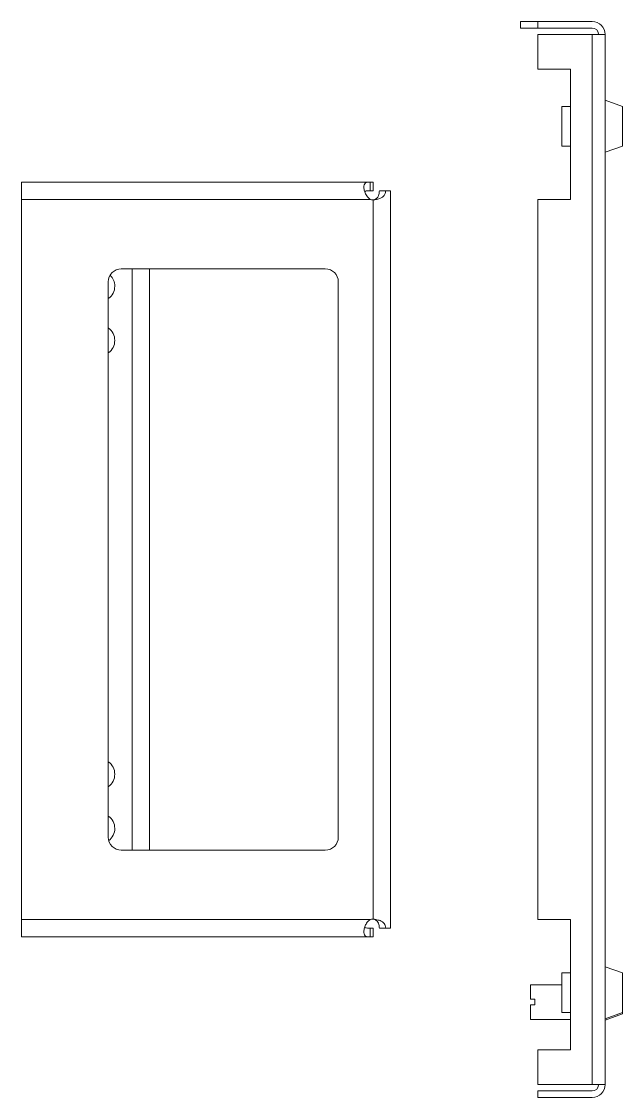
# Model space of a CAD drawing. Header units: millimetres. Extents: x 0 to 138, y -37 to 211.
import ezdxf

# ---------------------------------------------------------------- set-up
doc = ezdxf.new("R2010")
doc.units = ezdxf.units.MM

# ---------------------------------------------------------------- blocks, each defined once
blk = doc.blocks.new('*U5')
at = {"color": 7, "linetype": 'Continuous', "lineweight": 15}
for p, q in [((136.49, 209.5), (136.49, 211)), ((136.49, 211), (140.49, 211)), ((140.49, 211), (140.49, 209.5)), ((140.49, 211), (152.99, 211)), ((140.49, 209.5), (136.49, 209.5)), ((140.49, 209.5), (152.99, 209.5)), ((140.49, 208), (140.49, 200)), ((152.99, 208), (140.49, 208)), ((152.99, 208), (152.99, -34)), ((155.59, 208), (152.99, 208)), ((155.99, 208), (155.59, 208)), ((155.99, 208), (155.99, -34)), ((140.49, 200), (147.99, 200)), ((147.99, 200), (147.99, 170)), ((145.99, 191.45), (145.99, 182.25)), ((147.99, 191.45), (145.99, 191.45)), ((159.99, 191.45), (155.99, 192.85)), ((159.99, 191.45), (159.99, 182.25)), ((145.99, 182.25), (147.99, 182.25)), ((155.99, 180.85), (159.99, 182.25)), ((101.86, 174), (21.5, 174)), ((21.5, 174), (21.5, 170)), ((101.86, 174), (101.86, 172)), ((101.86, 174), (102.5, 174)), ((102.5, 174), (102.5, 172)), ((102.5, 172), (101.86, 172)), ((103.97, 172), (105.44, 172)), ((106.5, 172), (105.44, 172)), ((106.5, 2), (106.5, 172)), ((21.5, 170), (101.86, 170)), ((21.5, 4), (21.5, 170)), ((102.5, 169.9), (102.5, 4.1)), ((140.49, 170), (140.49, 4)), ((147.99, 170), (140.49, 170)), ((91.5, 154), (44.5, 154)), ((50.99, 20), (50.99, 154)), ((41.5, 151), (41.5, 23)), ((94.5, 23), (94.5, 151)), ((44.5, 20), (91.5, 20)), ((101.86, 4), (21.5, 4)), ((21.5, 4), (21.5, 0)), ((140.49, 4), (147.99, 4)), ((147.99, 4), (147.99, -26)), ((21.5, 0), (101.86, 0)), ((101.86, 2), (101.86, 0)), ((101.86, 2), (102.5, 2)), ((102.5, 0), (101.86, 0)), ((102.5, 2), (102.5, 0)), ((103.97, 2), (105.44, 2)), ((105.44, 2), (106.5, 2)), ((159.99, -8.25), (155.99, -6.85)), ((145.99, -8.25), (145.99, -17.45)), ((147.99, -8.25), (145.99, -8.25)), ((159.99, -8.25), (159.99, -17.45)), ((145.99, -11), (138.81, -11)), ((138.81, -11), (138.81, -14.35)), ((138.81, -14.35), (139.81, -14.35)), ((139.81, -14.35), (139.81, -15.65)), ((138.81, -15.65), (138.81, -19)), ((139.81, -15.65), (138.81, -15.65)), ((138.81, -19), (147.99, -19)), ((145.99, -17.45), (147.99, -17.45)), ((155.99, -18.85), (159.99, -17.45)), ((155.99, -19.15), (159.99, -17.75)), ((159.99, -17.45), (159.99, -17.75)), ((140.49, -26), (140.49, -34)), ((147.99, -26), (140.49, -26)), ((140.49, -34), (152.99, -34)), ((152.99, -34), (155.59, -34)), ((155.59, -34), (155.99, -34)), ((140.49, -35.5), (140.49, -37)), ((152.99, -35.5), (140.49, -35.5)), ((140.49, -37), (152.99, -37))]:
    blk.add_line(p, q, dxfattribs=at)
at = {"color": 8, "linetype": 'Continuous', "lineweight": 15}
blk.add_line((46.99, 154), (46.99, 20), dxfattribs=at)
at = {"color": 7, "linetype": 'Continuous', "lineweight": 15}
for centre, radius, start, end in [((152.99, 208), 3, 0, 90), ((152.99, 208), 1.5, 0, 90), ((102.5, 172), 2.1, 252.2472, 270), ((44.5, 151), 3, 90, 180), ((91.5, 151), 3, 0, 90), ((39.49, 150), 3.5, 0, 46.1319), ((39.49, 150), 3.5, 305.0496, 0), ((39.49, 137.5), 3.5, 0, 54.9504), ((39.49, 137.5), 3.5, 305.0496, 0), ((39.49, 37.5), 3.5, 0, 54.9504), ((39.49, 37.5), 3.5, 305.0496, 0), ((39.49, 25), 3.5, 0, 54.9504), ((39.49, 25), 3.5, 307.1864, 0), ((44.5, 23), 3, 180, 270), ((91.5, 23), 3, 270, 0), ((102.5, 2), 2.1, 90, 107.7528), ((152.99, -34), 3, 270, 0), ((152.99, -34), 1.5, 270, 0)]:
    blk.add_arc(centre, radius, start, end, dxfattribs=at)
for points, knots in [([(101.86, 170), (101.63, 170.19), (101.12, 170.61), (100.64, 171.47), (100.41, 172.34), (100.38, 173.1), (100.53, 173.66), (100.96, 173.94), (101.47, 174), (101.79, 174), (101.86, 174)], [0, 0, 0, 0, 0.124341, 0.27379, 0.405342, 0.542631, 0.6946, 0.837948, 0.965601, 1, 1, 1, 1]), ([(101.86, 172), (101.55, 171.99), (101.1, 171.99), (100.69, 171.9), (100.61, 171.81), (100.59, 171.79)], [0, 0, 0, 0, 0.635249, 0.905235, 1, 1, 1, 1]), ([(105.44, 172), (105.38, 171.72), (105.28, 171.18), (104.84, 170.6), (104.2, 170.19), (103.4, 169.97), (102.78, 169.92), (102.5, 169.9)], [0, 0, 0, 0, 0.203857, 0.390753, 0.558964, 0.801491, 1, 1, 1, 1]), ([(102.5, 169.9), (102.65, 169.92), (102.96, 169.97), (103.35, 170.2), (103.67, 170.58), (103.89, 171.19), (103.94, 171.71), (103.97, 172)], [0, 0, 0, 0, 0.158659, 0.317738, 0.468802, 0.696143, 1, 1, 1, 1]), ([(101.86, 0), (101.63, 0.01), (101.12, 0.02), (100.64, 0.24), (100.41, 0.71), (100.38, 1.4), (100.53, 2.28), (100.96, 3.19), (101.47, 3.73), (101.79, 3.95), (101.86, 4)], [0, 0, 0, 0, 0.124341, 0.273788, 0.405341, 0.54263, 0.694604, 0.83794, 0.965596, 1, 1, 1, 1]), ([(103.97, 2), (103.95, 2.3), (103.91, 2.79), (103.67, 3.42), (103.3, 3.82), (102.88, 4.02), (102.61, 4.08), (102.5, 4.1)], [0, 0, 0, 0, 0.3067446, 0.5087635, 0.7124634, 0.8893876, 1, 1, 1, 1]), ([(102.5, 4.1), (102.91, 4.05), (103.66, 3.96), (104.52, 3.63), (105.05, 3.18), (105.35, 2.63), (105.41, 2.21), (105.44, 2)], [0, 0, 0, 0, 0.292447, 0.528553, 0.700684, 0.84672, 1, 1, 1, 1]), ([(100.59, 2.2), (100.59, 2.2), (100.66, 2.12), (100.97, 2.04), (101.41, 2), (101.75, 2), (101.86, 2)], [0, 0, 0, 0, 0.02373, 0.317105, 0.784094, 1, 1, 1, 1])]:
    blk.add_open_spline(points, degree=3, knots=knots, dxfattribs=at)

msp = doc.modelspace()

# ---------------------------------------------------------------- block references
msp.add_blockref('*U5', (-21.5, 0))

doc.saveas('drawing.dxf')
